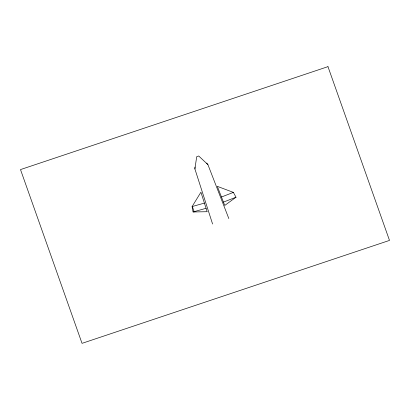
<?xml version="1.0" encoding="UTF-8"?>
<svg xmlns="http://www.w3.org/2000/svg" width="410" height="410" viewBox="0 0 410 410"><rect width="100%" height="100%" fill="white"/><g stroke="black" fill="none" stroke-linecap="round" stroke-linejoin="round"><path stroke-width="0.61" d="M212.585 224.009L194.904 168.966L194.934 167.07M194.904 168.966L196.697 156.681L198.722 156L207.911 164.61L228.826 218.571M192.09 206.568L200.915 192.198L207.163 211.709L193.069 211.96L192.09 206.568L204.405 203.093M236.011 197.22L224.747 205.456L217.315 186.345L233.372 192.387L236.011 197.22L223.445 202.115M221.467 197.02L233.372 192.387M193.069 211.96L206.071 208.295M206.722 163.124L207.911 164.61M192.259 206.297L194.258 211.939M327.969 66.651L20.5 169.581L82.031 343.349L389.5 240.419L327.969 66.651"/></g></svg>
